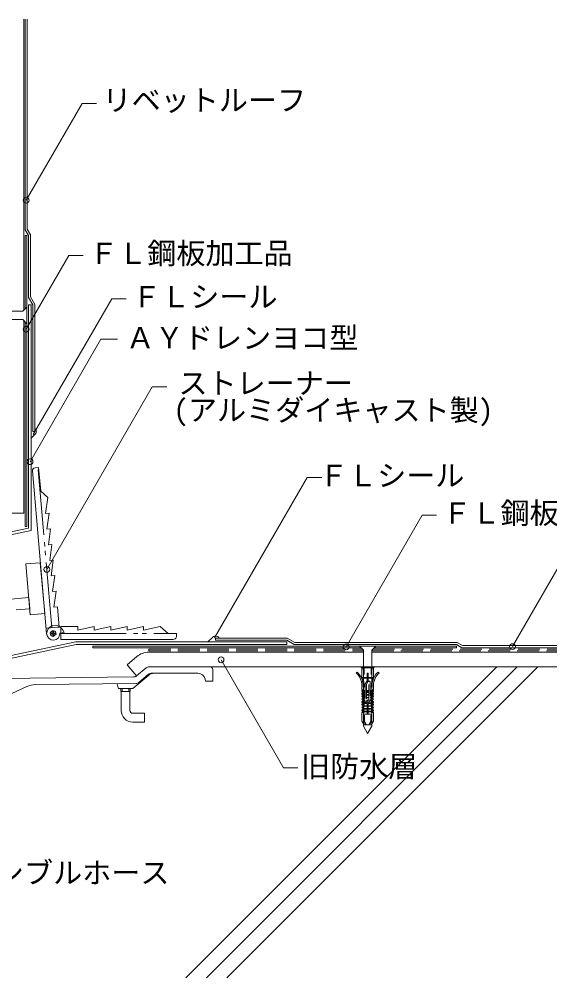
# Model space of a CAD drawing. Units: millimetres, scale not verified. Extents: x -561 to 705, y -497 to 420.
# Drawn here: x -94 to 271, y -239 to 420 of the extents above; entities that cross this region are included whole.
import ezdxf
from ezdxf.enums import TextEntityAlignment as Align

# ---------------------------------------------------------------- set-up
doc = ezdxf.new("R2010")
doc.units = ezdxf.units.MM
doc.header["$LTSCALE"] = 5
for name, pattern in [('DASHED2', [3, 2, -1]), ('DASHED3', [4, 3, -1]), ('DOUBLE_CHAIN2', [12.8, 9, -1, 0.6, -0.6, 0.6, -1])]:
    doc.linetypes.add(name, pattern=pattern)
for name, color, linetype, lineweight in [('0-0', 7, 'Continuous', 9), ('2-0', 7, 'Continuous', 9), ('E-0', 7, 'Continuous', 9)]:
    doc.layers.add(name, color=color, linetype=linetype, lineweight=lineweight)
doc.styles.add('ＭＳ ゴシック', font='')
doc.styles.get('ＭＳ ゴシック').set_extended_font_data('MS Gothic')

msp = doc.modelspace()

# ---------------------------------------------------------------- linework, layer by layer
at = {"layer": '0-0'}
for p, q in [((-5.15, -24.843), (142.377, -24.843)), ((234.043, -24.843), (20.268, -238.618)), ((248.185, -24.843), (34.41, -238.618)), ((262.327, -24.843), (48.552, -238.618)), ((148.177, -24.843), (441.279, -24.843))]:
    msp.add_line(p, q, dxfattribs=at)
at = {"layer": '2-0'}
for p, q in [((-91.242, 420.182), (-91.242, 220.102)), ((-90.242, 420.182), (-90.242, 275.414)), ((-88.742, 420.182), (-88.742, 275.816)), ((-89.496, 295.751), (-51.085, 362.281)), ((-51.085, 362.281), (-41.085, 362.281)), ((-88.042, 271.604), (-90.242, 275.414)), ((-90.242, 271.604), (-89.042, 271.604)), ((-90.242, 271.604), (-90.242, 221.102)), ((-89.042, 271.604), (-89.042, 222.302)), ((-86.542, 272.006), (-88.742, 275.816)), ((-88.042, 271.604), (-88.042, 229)), ((-86.542, 272.006), (-86.542, 229.402)), ((-89.552, 207.095), (-60.24, 257.865)), ((-60.24, 257.865), (-50.24, 257.865)), ((-85.042, 223.804), (-88.042, 229)), ((-83.542, 224.206), (-86.542, 229.402)), ((-84.613, 134.674), (-30.707, 228.04)), ((-83.542, 224.206), (-83.542, 136.935)), ((-30.707, 228.04), (-20.707, 228.04)), ((-144.019, 219.502), (-91.842, 219.502)), ((-91.842, 219.502), (-89.042, 222.302)), ((-89.042, 210.902), (-89.042, 222.302)), ((-88.042, 223.804), (-88.042, 70.424)), ((-88.042, 223.804), (-86.042, 223.804)), ((-86.042, 223.804), (-86.042, 68.804)), ((-144.019, 213.702), (-91.842, 213.702)), ((-91.842, 213.702), (-89.042, 210.902)), ((-91.242, 213.102), (-91.242, 80.645)), ((-90.242, 212.102), (-90.242, 71.604)), ((-89.042, 210.902), (-89.042, 71.604)), ((-75.314, 42.016), (-2.864, 167.502)), ((-2.864, 167.502), (7.136, 167.502)), ((-83.341, 135.057), (-86.084, 132.314)), ((-75.452, -2.073), (-85.274, 109.806)), ((40.074, -5.008), (103.673, 105.149)), ((103.673, 105.149), (113.673, 105.149)), ((-101.242, 80.645), (-91.242, 80.645)), ((-88.042, 70.424), (-175.236, 51.89)), ((-90.242, 71.604), (-89.042, 71.604)), ((244.894, -10.997), (278.759, 47.66)), ((-71.172, -1.632), (-71.172, -0.972)), ((-68.982, -2.402), (-70.951, -4.082)), ((11.54, -6.045), (-65.711, -6.081)), ((38.738, -4.437), (35.41, -7.765)), ((40.641, -5.143), (40.641, -6.643)), ((40.641, -5.143), (90.013, -5.143)), ((90.013, -5.143), (95.209, -8.143)), ((-55.389, -7.643), (-157.949, -29.443)), ((-55.389, -7.643), (89.611, -7.643)), ((-43.693, -10.643), (-43.693, -11.843)), ((-43.693, -10.643), (139.577, -10.643)), ((-43.693, -11.843), (140.777, -11.843)), ((40.641, -6.643), (89.611, -6.643)), ((95.209, -8.143), (206.709, -8.143)), ((150.977, -10.643), (139.577, -10.643)), ((142.377, -13.443), (139.577, -10.643)), ((148.177, -13.443), (150.977, -10.643)), ((149.777, -11.843), (206.307, -11.843)), ((150.977, -10.643), (206.307, -10.643)), ((206.307, -10.643), (206.307, -11.843)), ((206.709, -8.143), (210.52, -10.343)), ((210.52, -10.343), (441.279, -10.343)), ((-20.191, -23.493), (-13.506, -17.884)), ((-5.15, -14.843), (142.377, -14.843)), ((142.377, -65.62), (142.377, -13.443)), ((148.177, -65.62), (148.177, -13.443)), ((148.177, -14.843), (441.279, -14.843)), ((-13.763, -31.154), (-20.191, -23.493)), ((-13.763, -31.154), (-7.078, -25.545)), ((36.758, -24.843), (-5.15, -24.843)), ((44.474, -20.037), (87.368, -94.332)), ((141.277, -25.585), (140.535, -24.843)), ((140.535, -24.843), (142.377, -24.843)), ((141.277, -32.201), (141.277, -25.585)), ((150.019, -24.843), (148.177, -24.843)), ((149.277, -25.585), (150.019, -24.843)), ((-15.656, -31.856), (-104.978, -32.896)), ((-16.102, -39.726), (-5.122, -30.513)), ((-12.102, -35.635), (-5.44, -30.045)), ((-3.512, -29.343), (28.585, -29.343)), ((38.758, -26.843), (38.758, -34.843)), ((138.141, -28.532), (137.447, -29.253)), ((141.277, -32.201), (141.799, -32.722)), ((153.199, -29.166), (152.427, -28.518)), ((-89.137, -38.506), (-99.353, -43.193)), ((-13.996, -36.337), (-83.057, -37.141)), ((-26.319, -39.437), (-26.881, -36.487)), ((33.505, -33.449), (33.758, -34.843)), ((38.758, -34.843), (33.758, -34.843)), ((142.209, -38.836), (142.377, -38.836)), ((148.315, -38.841), (148.177, -38.841)), ((149.285, -38.853), (149.285, -40.133)), ((149.311, -38.842), (149.313, -37.495)), ((-16.424, -39.843), (-25.828, -39.843)), ((-24.417, -41.843), (-24.417, -39.843)), ((-24.417, -41.843), (-18.067, -41.843)), ((-24.242, -54.843), (-24.242, -41.843)), ((-23.602, -41.843), (-23.602, -39.843)), ((-18.882, -41.843), (-18.882, -39.843)), ((-18.242, -54.843), (-18.242, -41.843)), ((-18.067, -41.843), (-18.067, -39.843)), ((141.309, -41.528), (141.309, -41.131)), ((141.309, -41.131), (142.28, -41.131)), ((141.309, -41.528), (142.27, -43.031)), ((141.309, -43.428), (141.309, -43.031)), ((141.309, -43.031), (142.27, -43.031)), ((141.309, -43.428), (142.27, -44.932)), ((141.309, -45.328), (141.309, -44.932)), ((141.309, -44.932), (142.27, -44.932)), ((141.309, -45.328), (142.269, -46.831)), ((141.327, -40.19), (142.28, -41.131)), ((149.285, -40.133), (148.274, -41.131)), ((149.245, -41.528), (148.284, -43.031)), ((149.245, -43.031), (148.284, -43.031)), ((149.245, -43.428), (148.284, -44.932)), ((149.245, -44.932), (148.284, -44.932)), ((149.245, -45.328), (148.285, -46.831)), ((149.245, -43.428), (149.245, -43.031)), ((149.245, -45.328), (149.245, -44.932)), ((141.309, -47.227), (141.309, -46.831)), ((141.309, -46.831), (142.269, -46.831)), ((141.309, -47.227), (142.269, -48.731)), ((141.309, -49.128), (141.309, -48.731)), ((141.309, -48.731), (142.269, -48.731)), ((141.309, -49.128), (142.27, -50.631)), ((141.309, -51.028), (141.309, -50.631)), ((141.309, -50.631), (142.27, -50.631)), ((141.309, -51.028), (142.27, -52.532)), ((141.309, -52.928), (141.309, -52.532)), ((141.309, -52.532), (142.27, -52.532)), ((149.245, -49.128), (148.284, -50.631)), ((149.245, -50.631), (148.284, -50.631)), ((149.245, -51.028), (148.284, -52.532)), ((149.245, -52.532), (148.284, -52.532)), ((149.245, -46.831), (148.285, -46.831)), ((149.245, -47.227), (148.285, -48.731)), ((149.245, -48.731), (148.285, -48.731)), ((149.245, -47.227), (149.245, -46.831)), ((149.245, -49.128), (149.245, -48.731)), ((149.245, -51.028), (149.245, -50.631)), ((149.245, -52.928), (149.245, -52.532)), ((-16.242, -56.843), (-8.242, -56.843)), ((-8.242, -56.843), (-8.242, -62.843)), ((141.277, -56.367), (142.292, -56.367)), ((141.277, -56.367), (141.277, -62.236)), ((141.309, -52.928), (142.269, -54.43)), ((141.309, -54.827), (141.309, -54.43)), ((141.309, -54.43), (142.269, -54.43)), ((141.309, -54.827), (142.292, -56.367)), ((149.245, -54.827), (148.262, -56.367)), ((149.277, -56.367), (148.262, -56.367)), ((149.245, -52.928), (148.285, -54.43)), ((149.245, -54.43), (148.285, -54.43)), ((149.245, -54.827), (149.245, -54.43)), ((-16.242, -62.843), (-8.242, -62.843)), ((141.277, -62.236), (142.781, -64.842)), ((142.377, -65.62), (145.277, -70.643)), ((148.177, -65.62), (145.277, -70.643)), ((87.368, -94.332), (97.368, -94.332))]:
    msp.add_line(p, q, dxfattribs=at)
at = {"layer": '2-0', "linetype": 'DOUBLE_CHAIN2'}
for p, q in [((-71.795, 2.012), (-81.484, 112.146)), ((-65.752, -2.071), (8.129, -2.055))]:
    msp.add_line(p, q, dxfattribs=at)
at = {"layer": '2-0', "linetype": 'DASHED3'}
for p, q in [((-5.15, -12.843), (-5.15, -13.843)), ((-5.15, -12.843), (141.777, -12.843)), ((148.777, -12.843), (441.279, -12.843)), ((-5.15, -13.843), (142.377, -13.843)), ((148.177, -13.843), (441.279, -13.843))]:
    msp.add_line(p, q, dxfattribs=at)
at = {"layer": '2-0', "linetype": 'DASHED2'}
for p, q in [((142.166, -25.585), (141.277, -25.585)), ((142.775, -25.585), (142.035, -24.845)), ((148.177, -24.843), (142.377, -24.843)), ((147.793, -25.585), (142.775, -25.585)), ((147.779, -25.585), (148.519, -24.845)), ((149.277, -25.585), (148.402, -25.585)), ((148.5, -24.843), (148.486, -24.858)), ((141.277, -32.201), (144.877, -32.201)), ((141.799, -32.722), (144.877, -32.722)), ((144.877, -29.62), (144.877, -34.431)), ((145.677, -29.62), (145.677, -34.646)), ((145.677, -32.201), (149.277, -32.201)), ((145.677, -32.722), (148.864, -32.722)), ((142.857, -38.836), (142.377, -38.836)), ((144.877, -34.431), (143.591, -36.659)), ((143.591, -36.659), (143.591, -48.82)), ((145.677, -34.646), (144.391, -36.873)), ((144.391, -36.873), (144.391, -48.82)), ((146.119, -47.087), (146.119, -35.097)), ((146.919, -35.097), (146.919, -47.243)), ((148.177, -38.841), (147.797, -38.841)), ((141.309, -41.528), (143.591, -41.528)), ((141.309, -43.428), (142.777, -43.428)), ((141.309, -45.328), (142.777, -45.328)), ((142.27, -43.031), (142.777, -43.031)), ((142.27, -44.932), (142.777, -44.932)), ((142.28, -41.131), (143.591, -41.131)), ((142.777, -42.107), (142.777, -57.324)), ((142.777, -42.107), (143.591, -42.107)), ((142.777, -42.488), (143.591, -42.488)), ((143.591, -44.006), (142.777, -44.006)), ((143.591, -44.389), (142.777, -44.389)), ((143.591, -45.906), (142.777, -45.906)), ((146.119, -41.131), (144.391, -41.131)), ((146.119, -41.464), (144.391, -41.464)), ((146.119, -42.107), (144.391, -42.107)), ((146.119, -42.488), (144.391, -42.488)), ((146.119, -44.006), (144.391, -44.006)), ((146.119, -44.389), (144.391, -44.389)), ((146.119, -45.906), (144.391, -45.906)), ((148.274, -41.131), (146.919, -41.131)), ((146.919, -41.528), (149.245, -41.528)), ((147.777, -42.107), (146.919, -42.107)), ((147.777, -42.488), (146.919, -42.488)), ((147.777, -44.006), (146.919, -44.006)), ((147.777, -44.389), (146.919, -44.389)), ((147.777, -45.906), (146.919, -45.906)), ((147.777, -42.107), (147.777, -57.324)), ((148.284, -43.031), (147.777, -43.031)), ((149.245, -43.428), (147.777, -43.428)), ((148.284, -44.932), (147.777, -44.932)), ((149.245, -45.328), (147.777, -45.328)), ((141.309, -47.227), (142.777, -47.227)), ((141.309, -49.128), (142.777, -49.128)), ((141.309, -51.028), (142.777, -51.028)), ((142.269, -46.831), (142.777, -46.831)), ((142.269, -48.731), (142.777, -48.731)), ((142.27, -50.631), (142.777, -50.631)), ((142.27, -52.532), (142.777, -52.532)), ((143.591, -46.289), (142.777, -46.289)), ((143.591, -47.806), (142.777, -47.806)), ((143.591, -48.188), (142.777, -48.188)), ((145.055, -49.707), (142.777, -49.707)), ((144.9, -50.088), (142.777, -50.088)), ((144.875, -51.605), (142.777, -51.605)), ((144.875, -51.989), (142.777, -51.989)), ((146.119, -46.289), (144.391, -46.289)), ((145.827, -47.806), (144.391, -47.806)), ((145.607, -48.188), (144.391, -48.188)), ((144.877, -50.146), (146.119, -47.087)), ((144.877, -50.146), (144.877, -56.878)), ((145.677, -50.302), (146.919, -47.243)), ((145.677, -50.302), (145.677, -56.878)), ((145.677, -51.605), (147.777, -51.605)), ((145.677, -51.989), (147.777, -51.989)), ((145.764, -50.088), (147.777, -50.088)), ((145.919, -49.707), (147.777, -49.707)), ((146.533, -48.188), (147.777, -48.188)), ((146.665, -47.806), (147.777, -47.806)), ((147.777, -46.289), (146.919, -46.289)), ((148.285, -46.831), (147.777, -46.831)), ((149.245, -47.227), (147.777, -47.227)), ((148.285, -48.731), (147.777, -48.731)), ((149.245, -49.128), (147.777, -49.128)), ((148.284, -50.631), (147.777, -50.631)), ((149.245, -51.028), (147.777, -51.028)), ((148.284, -52.532), (147.777, -52.532)), ((141.309, -52.928), (142.777, -52.928)), ((141.309, -54.827), (142.777, -54.827)), ((142.269, -54.43), (142.777, -54.43)), ((142.292, -56.367), (142.777, -56.367)), ((142.677, -58.246), (143.027, -58.246)), ((142.677, -62.352), (142.677, -58.246)), ((144.875, -53.506), (142.777, -53.506)), ((144.875, -53.888), (142.777, -53.888)), ((144.875, -55.405), (142.777, -55.405)), ((144.875, -55.788), (142.777, -55.788)), ((142.777, -57.324), (147.777, -57.324)), ((143.027, -62.258), (143.027, -58.246)), ((145.677, -53.506), (147.777, -53.506)), ((145.677, -53.888), (147.777, -53.888)), ((145.677, -55.405), (147.777, -55.405)), ((145.677, -55.788), (147.777, -55.788)), ((147.527, -58.246), (147.877, -58.246)), ((147.527, -62.258), (147.527, -58.246)), ((149.245, -52.928), (147.777, -52.928)), ((148.285, -54.43), (147.777, -54.43)), ((149.245, -54.827), (147.777, -54.827)), ((148.262, -56.367), (147.777, -56.367)), ((147.877, -62.352), (147.877, -58.246)), ((142.677, -62.352), (144.114, -64.842)), ((142.781, -64.842), (144.114, -64.842)), ((143.027, -62.258), (144.518, -64.842)), ((144.518, -64.842), (146.036, -64.842)), ((147.527, -62.258), (146.036, -64.842)), ((147.877, -62.352), (146.44, -64.842)), ((146.44, -64.842), (147.773, -64.842))]:
    msp.add_line(p, q, dxfattribs=at)
at = {"layer": '2-0'}
for points in [[(-85.042, 223.804), (-85.042, 136.935), (-83.542, 136.935)], [(-86.854, 116.073), (-38.2, 200.343), (-26.76, 200.343)], [(-83.456, 111.853), (-80.966, 112.071), (-79.531, 95.835), (-74.621, 91.357), (-76.171, 80.409), (-73.682, 80.648), (-75.231, 69.69), (-72.742, 69.929), (-74.292, 58.982), (-71.803, 59.22), (-73.352, 48.273), (-70.863, 48.501), (-72.412, 37.554), (-69.924, 37.792), (-71.473, 26.845), (-68.984, 27.083), (-70.534, 16.136), (-68.043, 16.354), (-66.823, 2.438), (-75.778, 1.652)], [(130.526, -11.179), (182.802, 79.364), (192.663, 79.364)], [(-86.042, 68.804), (-174.821, 49.934), (-175.236, 51.89)], [(-65.711, -6.081), (-65.713, 2.899), (-54.023, 2.901), (-54.022, 0.401), (-42.693, 2.904), (-42.712, 0.404), (-31.376, 2.906), (-31.396, 0.406), (-20.066, 2.909), (-20.085, 0.409), (-8.752, 2.911), (-8.771, 0.411), (2.56, 2.914), (8.129, -2.055), (13.782, -2.054), (13.76, -4.384)], [(-71.171, -3.182), (-71.172, -2.522), (-71.392, -2.292), (-72.052, -2.293), (-72.442, -2.073)], [(-72.052, -1.853), (-71.392, -1.852), (-71.172, -1.632)], [(-70.732, -0.972), (-70.732, -1.632), (-70.512, -1.862), (-69.852, -1.862)], [(-69.462, -2.082), (-69.852, -2.302), (-70.512, -2.302), (-70.732, -2.522), (-70.731, -3.182)], [(-66.432, -2.061), (-66.452, -1.801), (-63.512, -1.191)], [(-55.178, -9.643), (-157.533, -31.399), (-157.949, -29.443)], [(-55.178, -9.643), (89.611, -9.643), (89.611, -7.643)], [(89.611, -6.643), (94.807, -9.643), (206.307, -9.643)], [(206.307, -9.643), (210.118, -11.843), (441.279, -11.843)], [(148.864, -32.722), (149.277, -32.203), (149.277, -25.585)], [(149.245, -41.528), (149.245, -41.131), (148.274, -41.131)], [(149.277, -56.367), (149.277, -62.236), (147.773, -64.842)]]:
    msp.add_lwpolyline(points, dxfattribs=at)
msp.add_lwpolyline([(-86.719, 10.912), (-89.779, 45.798), (-79.807, 46.673), (-76.748, 11.787)], close=True, dxfattribs=at)
at = {"layer": '2-0', "linetype": 'DASHED3'}
msp.add_lwpolyline([(-196.264, 9.375), (-195.924, 5.5), (-87.092, 15.045), (-87.771, 22.785), (-196.603, 13.24)], close=True, dxfattribs=at)
at = {"layer": '2-0', "linetype": 'DASHED2'}
for points in [[(142.775, -25.585), (142.775, -30.221), (142.035, -24.845)], [(147.779, -25.585), (147.779, -30.221), (148.519, -24.845)]]:
    msp.add_lwpolyline(points, dxfattribs=at)
at = {"layer": '2-0'}
for centre in [(-89.496, 295.751), (-89.552, 207.095), (-86.854, 116.073), (-75.314, 42.016), (130.526, -11.179), (244.894, -10.997), (44.474, -20.037)]:
    msp.add_circle(centre, 2, dxfattribs=at)
for centre, radius, start, end in [((-85.042, 136.935), 2.534, 312.15443, 52.9034), ((-83.034, 109.647), 2.246, 100.82814, 175.94028), ((-69.066, -2.325), 6.377, 111.98554, 180.87928), ((-70.371, -3.601), 7.27, 19.36601, 98.56151), ((-70.767, -1.846), 4.71, 187.04308, 272.26621), ((-70.75, -1.913), 2.179, 175.51844, 264.69296), ((-70.78, -2.312), 2.216, 85.9051, 165.10061), ((-72.073, -2.27), 0.418, 87.09547, 151.78411), ((-70.996, -0.821), 0.233, 79.19425, 220.69326), ((-70.735, -3.183), 0.436, 179.86177, 240.30007), ((-71.142, -0.956), 0.41, 357.7366, 62.42524), ((-70.911, -3.332), 0.234, 259.95971, 39.92779), ((-71.192, -2.244), 2.216, 355.9051, 75.10061), ((-70.947, -2.052), 4.515, 274.6543, 359.87743), ((-69.697, -2.043), 0.238, 350.60084, 130.56892), ((11.748, -4.008), 2.047, 264.18799, 349.41112), ((40.641, -6.643), 2.913, 26.98425, 130.7829), ((-5.15, -27.843), 13, 90, 129.99988), ((-5.15, -27.843), 3, 90, 129.99988), ((36.758, -26.843), 2, 0, 90), ((-15.676, -28.843), 3, 270, 310.00003), ((-15.691, -28.856), 3, 270.66714, 310.00003), ((-3.512, -32.343), 3, 90, 130.00003), ((-1.909, -34.343), 5, 90, 129.99965), ((28.585, -34.343), 5, 10.30489, 90), ((133.23, -34.824), 6.987, 41.42641, 52.87603), ((128.593, -38.269), 13.637, 4.74251, 45.55841), ((129.317, -37.993), 12.02, 4.0515, 40.41261), ((135.304, -35.791), 7.184, 10.41457, 25.29258), ((158.976, -37.399), 11.141, 155.17616, 166.44206), ((160.998, -37.912), 12.717, 132.37502, 184.18608), ((160.734, -37.753), 11.424, 131.26792, 178.70703), ((-82.882, -52.14), 15, 90.66724, 114.6427), ((-25.828, -39.343), 0.5, 190.78464, 270), ((-14.031, -33.337), 3, 270.66714, 309.99988), ((122.311, -38.792), 19.067, 355.795, 4.95744), ((131.618, -38.151), 10.613, 356.29748, 5.45992), ((-16.424, -39.343), 0.5, 270, 309.9993), ((-16.242, -54.843), 8, 180, 270), ((-16.242, -54.843), 2, 180, 270)]:
    msp.add_arc(centre, radius, start, end, dxfattribs=at)
at = {"layer": '2-0', "linetype": 'DASHED2'}
for centre, radius, start, end in [((145.277, -29.62), 0.4, 0, 180), ((122.79, -38.854), 20.067, 0.05043, 12.55695), ((146.519, -35.097), 0.4, 360, 180), ((198.613, -41.162), 50.869, 172.80096, 177.38401), ((143.991, -48.82), 0.4, 180, 360), ((145.277, -56.878), 0.4, 180, 360)]:
    msp.add_arc(centre, radius, start, end, dxfattribs=at)

# ---------------------------------------------------------------- texts
at = {"layer": 'E-0', "style": 'ＭＳ ゴシック'}
for s, p in [('リベットルーフ', (-37.034, 352.809)), ('ＦＬ鋼板加工品', (-46.254, 247.547)), ('ＦＬシール', (-16.722, 217.723)), ('ＡＹドレンヨコ型', (-21.08, 189.49)), ('ストレーナー', (15.169, 158.293)), ('(アルミダイキャスト製)', (11.711, 139.853)), ('ＦＬシール', (111.799, 94.832)), ('ＦＬ鋼板加工品', (196.649, 69.047)), ('旧防水層', (99.472, -105.109)), ('フレキシブルホース', (-170.982, -178.101))]:
    msp.add_text(s, height=14.66, dxfattribs=at).set_placement(p, align=Align.BOTTOM_LEFT)

doc.saveas('drawing.dxf')
